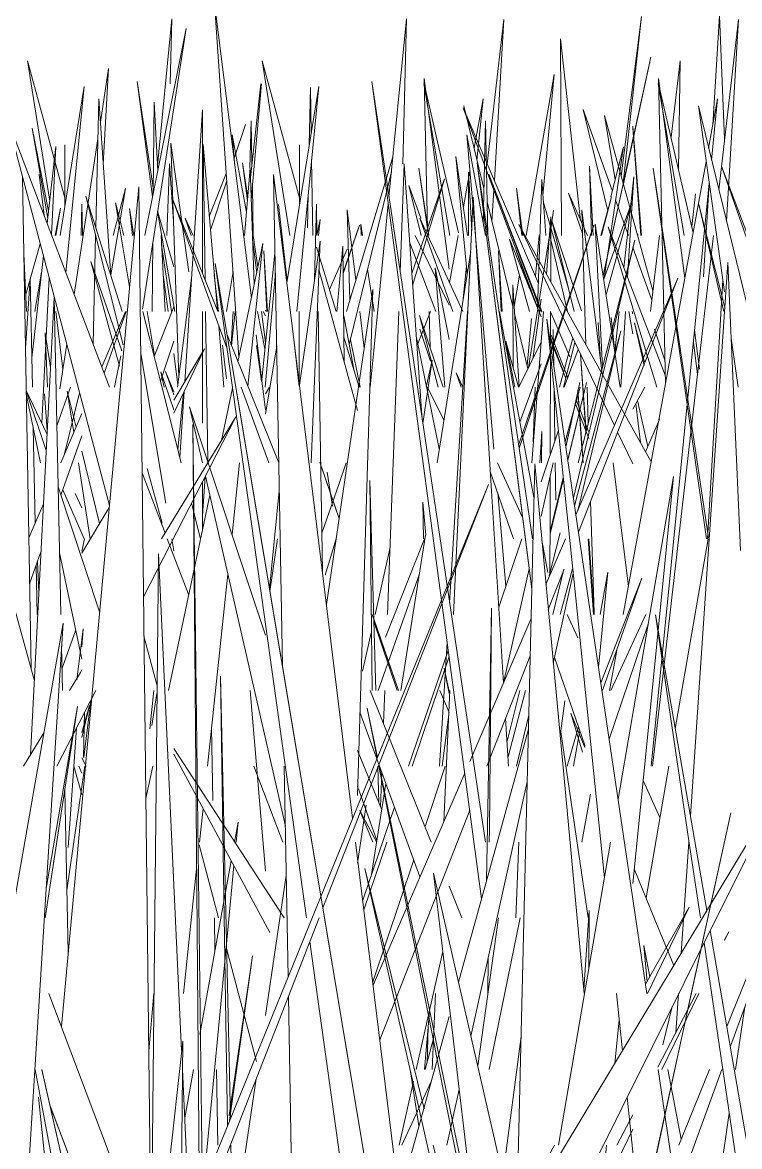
# Model space of a CAD drawing. Header units: millimetres. Extents: x -9575 to 27274, y -4387 to 11354.
# Drawn here: x -6436.15 to -6410.07, y 3074.78 to 3115.69 of the extents above; entities that cross this region are included whole.
import ezdxf

# ---------------------------------------------------------------- set-up
doc = ezdxf.new("R2010")
doc.units = ezdxf.units.MM
doc.layers.add('G-IMPT', color=8, linetype='Continuous', lineweight=9)

# ---------------------------------------------------------------- blocks, each defined once
blk = doc.blocks.new('Grass Array - 25_dwg-V14-North')
at = {"layer": 'G-IMPT'}
for p, q in [((-6415.032, 3106.473), (-6413.294, 3114.423)), ((-6415.03, 3106.46), (-6413.294, 3114.423)), ((-6433.023, 3114.01), (-6433.318, 3112.061)), ((-6433.213, 3110.525), (-6433.023, 3114.01)), ((-6412.234, 3114.294), (-6412.564, 3111.506)), ((-6412.564, 3111.506), (-6412.234, 3114.294)), ((-6412.234, 3114.294), (-6412.291, 3110.327)), ((-6427.862, 3110.041), (-6427.477, 3113.449)), ((-6427.832, 3109.23), (-6427.461, 3113.449)), ((-6425.721, 3111.225), (-6425.677, 3113.324)), ((-6425.65, 3111.659), (-6425.677, 3113.324)), ((-6431.359, 3112.781), (-6431.392, 3109.476)), ((-6431.359, 3112.781), (-6431.23, 3110.286)), ((-6417.385, 3106.192), (-6420.123, 3112.581)), ((-6417.414, 3105.29), (-6420.123, 3112.581)), ((-6414.699, 3109.569), (-6415.759, 3112.52)), ((-6414.876, 3108.876), (-6415.759, 3112.52)), ((-6435.202, 3108.818), (-6435.797, 3111.84)), ((-6435.233, 3108.548), (-6435.797, 3111.84)), ((-6435.254, 3108.367), (-6434.933, 3111.176)), ((-6435.099, 3107.959), (-6434.933, 3111.176)), ((-6433.409, 3111.457), (-6434.269, 3105.78)), ((-6414.997, 3106.38), (-6414.295, 3111.155)), ((-6414.757, 3109.342), (-6414.295, 3111.155)), ((-6424.365, 3105.172), (-6422.68, 3110.795)), ((-6420.391, 3110.812), (-6419.978, 3106.536)), ((-6420.391, 3110.812), (-6419.96, 3107.931)), ((-6425.592, 3107.931), (-6425.635, 3110.698)), ((-6415.533, 3110.455), (-6415.459, 3107.931)), ((-6415.533, 3110.455), (-6415.39, 3107.931)), ((-6424.268, 3103.965), (-6422.733, 3110.254)), ((-6419.812, 3108.111), (-6419.928, 3110.234)), ((-6419.928, 3107.931), (-6419.928, 3110.234)), ((-6417.293, 3105.138), (-6419.192, 3110.168)), ((-6417.258, 3105.172), (-6419.192, 3110.168)), ((-6417.415, 3105.274), (-6417.262, 3109.972)), ((-6417.123, 3107.931), (-6417.262, 3109.972)), ((-6414.277, 3106.751), (-6413.919, 3110.066)), ((-6414.146, 3106.413), (-6413.919, 3110.066)), ((-6432.938, 3106.506), (-6432.402, 3109.644)), ((-6432.855, 3107.931), (-6432.402, 3109.644)), ((-6421.656, 3107.931), (-6422.096, 3109.756)), ((-6421.66, 3108.563), (-6422.096, 3109.756)), ((-6425.784, 3108.216), (-6425.758, 3109.441)), ((-6416.298, 3106.009), (-6417.205, 3109.131)), ((-6415.787, 3108.003), (-6416.297, 3109.475)), ((-6415.607, 3107.931), (-6416.297, 3109.475)), ((-6415.119, 3107.931), (-6414.733, 3109.342)), ((-6415.087, 3107.931), (-6414.733, 3109.342)), ((-6415.012, 3106.341), (-6413.986, 3109.15)), ((-6414.927, 3105.786), (-6413.986, 3109.15)), ((-6414.11, 3107.931), (-6414.578, 3109.232)), ((-6434.964, 3107.931), (-6434.773, 3108.923)), ((-6434.94, 3107.931), (-6434.773, 3108.923)), ((-6432.264, 3108.916), (-6432.144, 3107.931)), ((-6432.264, 3108.916), (-6432.095, 3107.931)), ((-6432.095, 3107.931), (-6432.264, 3108.916)), ((-6425.327, 3108.514), (-6425.441, 3107.931)), ((-6425.327, 3108.514), (-6425.381, 3107.931)), ((-6416.092, 3105.172), (-6416.9, 3108.462)), ((-6415.815, 3105.192), (-6416.9, 3108.462)), ((-6431.108, 3107.931), (-6430.966, 3105.172)), ((-6420.634, 3105.395), (-6421.865, 3107.931)), ((-6416.335, 3105.172), (-6416.968, 3107.931)), ((-6412.987, 3107.931), (-6413.313, 3105.172)), ((-6413.313, 3105.172), (-6412.987, 3107.931)), ((-6436.031, 3105.78), (-6435.503, 3107.624)), ((-6431.409, 3107.691), (-6431.434, 3105.172)), ((-6425.456, 3107.513), (-6424.743, 3105.172)), ((-6424.743, 3105.172), (-6425.456, 3107.513)), ((-6424.986, 3105.97), (-6424.346, 3107.436)), ((-6424.719, 3105.172), (-6424.499, 3107.545)), ((-6424.447, 3103.307), (-6424.499, 3107.545)), ((-6421.114, 3105.172), (-6422.067, 3107.672)), ((-6417.712, 3105.172), (-6418.44, 3107.802)), ((-6417.293, 3104.974), (-6418.44, 3107.802)), ((-6413.265, 3105.578), (-6413.955, 3107.5)), ((-6435.812, 3103.483), (-6435.388, 3107.19)), ((-6427.449, 3102.687), (-6426.967, 3107.296)), ((-6435.699, 3105.172), (-6435.456, 3106.598)), ((-6435.451, 3101.113), (-6435.179, 3106.397)), ((-6429.019, 3105.172), (-6429.173, 3106.499)), ((-6427.319, 3102.413), (-6426.954, 3106.569)), ((-6418.092, 3102.419), (-6418.323, 3106.132)), ((-6418.311, 3103.144), (-6418.323, 3106.132)), ((-6431.62, 3105.172), (-6431.344, 3103.564)), ((-6431.344, 3103.564), (-6431.62, 3105.172)), ((-6428.551, 3103.934), (-6428.411, 3105.172)), ((-6427.332, 3103.804), (-6427.605, 3105.172)), ((-6427.31, 3105.004), (-6427.395, 3105.172)), ((-6427.285, 3105.172), (-6427.31, 3105.215)), ((-6424.468, 3105.014), (-6424.085, 3103.012)), ((-6416.241, 3103.521), (-6416.932, 3105.134)), ((-6414.606, 3103.694), (-6414.447, 3105.172)), ((-6414.395, 3102.413), (-6414.223, 3105.172)), ((-6413.955, 3105.081), (-6413.977, 3105.172)), ((-6415.212, 3104.765), (-6415.135, 3103.401)), ((-6413.547, 3103.197), (-6413.897, 3104.757)), ((-6413.53, 3103.335), (-6413.897, 3104.757)), ((-6435.236, 3102.413), (-6435.331, 3104.387)), ((-6435.134, 3103.135), (-6435.331, 3104.387)), ((-6424.459, 3104.237), (-6423.903, 3102.413)), ((-6423.903, 3102.413), (-6424.459, 3104.237)), ((-6416.474, 3102.968), (-6416.946, 3104.218)), ((-6416.321, 3102.751), (-6416.921, 3104.301)), ((-6416.626, 3102.413), (-6416.138, 3104.2)), ((-6434.541, 3103.982), (-6434.787, 3102.357)), ((-6428.734, 3102.712), (-6428.876, 3103.94)), ((-6427.454, 3102.635), (-6427.64, 3103.925)), ((-6423.868, 3102.413), (-6424.226, 3104.135)), ((-6418.113, 3102.413), (-6418.568, 3104.093)), ((-6418.24, 3102.413), (-6418.568, 3104.093)), ((-6416.4, 3102.77), (-6416.946, 3104.118)), ((-6416.472, 3102.413), (-6416.063, 3104.043)), ((-6416.445, 3102.413), (-6415.942, 3103.79)), ((-6415.875, 3102.583), (-6416.388, 3100.228)), ((-6435.253, 3100.839), (-6435.351, 3102.168)), ((-6427.31, 3102.175), (-6427.169, 3102.413)), ((-6417.573, 3100.42), (-6417.508, 3102.413)), ((-6416.42, 3100.44), (-6415.869, 3102.413)), ((-6416.392, 3100.251), (-6415.919, 3102.413)), ((-6415.558, 3100.54), (-6416.037, 3101.81)), ((-6415.566, 3100.797), (-6416.004, 3101.93))]:
    blk.add_line(p, q, dxfattribs=at)
blk = doc.blocks.new('Grass Array - 25_dwg-V18-North')
at = {"layer": 'G-IMPT'}
for p in [(-6414.299, 3109.825), (-6414.298, 3109.819)]:
    blk.add_line(p, (-6413.294, 3114.423), dxfattribs=at)
blk = doc.blocks.new('Grass Array - Grass Array-440235-North')
for name in ['Grass Array - 25_dwg-V14-North', 'Grass Array - 25_dwg-V18-North']:
    blk.add_blockref(name, (0, 0))
blk = doc.blocks.new('Grass Array - 25_dwg-V28-North')
at = {"layer": 'G-IMPT'}
for p in [(-6412.929, 3108.424), (-6412.924, 3108.466)]:
    blk.add_line(p, (-6413.208, 3110.378), dxfattribs=at)
blk = doc.blocks.new('Grass Array - 25_dwg-V32-North')
at = {"layer": 'G-IMPT'}
for p, q in [((-6412.893, 3108.175), (-6413.208, 3110.378)), ((-6412.895, 3108.275), (-6413.208, 3110.378)), ((-6415.498, 3107.931), (-6415.366, 3108.314)), ((-6415.495, 3107.931), (-6415.366, 3108.314)), ((-6416.404, 3105.284), (-6415.761, 3107.162)), ((-6416.391, 3105.261), (-6415.76, 3107.141)), ((-6416.323, 3099.784), (-6415.638, 3102.586)), ((-6416.318, 3099.756), (-6415.638, 3102.586)), ((-6417.976, 3100.692), (-6417.427, 3102.295)), ((-6417.958, 3100.594), (-6417.439, 3102.139))]:
    blk.add_line(p, q, dxfattribs=at)
blk = doc.blocks.new('Grass Array - 25_dwg-V36-North')
at = {"layer": 'G-IMPT'}
for p, q in [((-6412.893, 3108.175), (-6413.208, 3110.378)), ((-6412.895, 3108.275), (-6413.208, 3110.378)), ((-6415.498, 3107.931), (-6415.366, 3108.314)), ((-6415.495, 3107.931), (-6415.366, 3108.314)), ((-6416.404, 3105.284), (-6415.761, 3107.162)), ((-6416.391, 3105.261), (-6415.76, 3107.141)), ((-6415.657, 3100.789), (-6415.858, 3103.613)), ((-6415.656, 3100.793), (-6415.858, 3103.612)), ((-6416.323, 3099.784), (-6415.638, 3102.586)), ((-6416.318, 3099.756), (-6415.638, 3102.586)), ((-6417.976, 3100.692), (-6417.427, 3102.295)), ((-6417.958, 3100.594), (-6417.439, 3102.139))]:
    blk.add_line(p, q, dxfattribs=at)
blk = doc.blocks.new('Grass Array - Grass Array-440908-North')
for name in ['Grass Array - 25_dwg-V32-North', 'Grass Array - 25_dwg-V36-North', 'Grass Array - 25_dwg-V36-North', 'Grass Array - 25_dwg-V28-North']:
    blk.add_blockref(name, (0, 0))
blk = doc.blocks.new('Grass Array - 25_dwg-V38-North')
at = {"layer": 'G-IMPT'}
for p, q in [((-6413.641, 3107.931), (-6413.955, 3111.909)), ((-6413.657, 3107.931), (-6413.955, 3111.854)), ((-6421.423, 3108.175), (-6421.738, 3110.378)), ((-6421.425, 3108.275), (-6421.738, 3110.378)), ((-6424.028, 3107.931), (-6423.896, 3108.314)), ((-6424.025, 3107.931), (-6423.896, 3108.314))]:
    blk.add_line(p, q, dxfattribs=at)
blk = doc.blocks.new('Grass Array - 25_dwg-V42-North')
at = {"layer": 'G-IMPT'}
for p, q in [((-6431.241, 3110.485), (-6430.714, 3115.818)), ((-6430.775, 3113.449), (-6430.714, 3115.818)), ((-6419.247, 3110.536), (-6418.64, 3115.8)), ((-6418.99, 3109.937), (-6418.64, 3115.8)), ((-6414.374, 3110.098), (-6413.633, 3115.907)), ((-6414.301, 3109.832), (-6413.633, 3115.907)), ((-6411.043, 3111.956), (-6410.796, 3115.928)), ((-6410.617, 3111.45), (-6410.796, 3115.928)), ((-6416.552, 3107.931), (-6416.58, 3115.093)), ((-6415.854, 3108.484), (-6416.58, 3115.093)), ((-6435.161, 3109.18), (-6435.969, 3114.291)), ((-6434.609, 3109.299), (-6435.969, 3114.291)), ((-6421.423, 3108.188), (-6421.547, 3113.642)), ((-6420.634, 3106.711), (-6421.547, 3113.642)), ((-6417.828, 3107.931), (-6416.812, 3113.798)), ((-6417.222, 3109.387), (-6416.812, 3113.798)), ((-6434.785, 3107.931), (-6433.905, 3113.359)), ((-6434.57, 3106.571), (-6433.905, 3113.359)), ((-6431.391, 3109.595), (-6431.98, 3113.544)), ((-6431.417, 3109.35), (-6431.98, 3113.544)), ((-6420.612, 3107.931), (-6421.56, 3113.449)), ((-6420.289, 3108.035), (-6421.545, 3113.449)), ((-6419.727, 3111.113), (-6419.399, 3112.908)), ((-6419.621, 3110.677), (-6419.399, 3112.908)), ((-6419.367, 3109.638), (-6420.101, 3112.648)), ((-6427.879, 3110.378), (-6427.837, 3112.109)), ((-6427.806, 3110.535), (-6427.837, 3112.109)), ((-6413.225, 3105.92), (-6414.979, 3112.297)), ((-6414.6, 3109.958), (-6414.979, 3112.297)), ((-6428.425, 3110.452), (-6428.524, 3111.598)), ((-6428.004, 3108.785), (-6428.524, 3111.598)), ((-6413.641, 3107.931), (-6413.955, 3111.909)), ((-6413.657, 3107.931), (-6413.955, 3111.854)), ((-6434.606, 3111.234), (-6434.61, 3109.013)), ((-6430.896, 3107.931), (-6430.8, 3110.54)), ((-6430.653, 3108.46), (-6430.8, 3110.54)), ((-6427.959, 3109.313), (-6428.145, 3110.579)), ((-6428.145, 3110.579), (-6427.969, 3109.199)), ((-6427.969, 3109.198), (-6428.145, 3110.579)), ((-6421.388, 3107.931), (-6421.738, 3110.378)), ((-6421.374, 3107.931), (-6421.738, 3110.378)), ((-6435.365, 3108.659), (-6435.549, 3110.155)), ((-6420.117, 3108.979), (-6419.88, 3110.276)), ((-6427.755, 3107.931), (-6427.79, 3109.714)), ((-6419.079, 3108.455), (-6419.011, 3109.588)), ((-6417.989, 3107.931), (-6418.184, 3109.653)), ((-6417.958, 3107.931), (-6418.184, 3109.653)), ((-6411.386, 3106.427), (-6411.175, 3109.83)), ((-6434.017, 3107.931), (-6433.99, 3109.073)), ((-6433.971, 3107.931), (-6433.99, 3109.073)), ((-6418.32, 3105.345), (-6419.249, 3109.153)), ((-6411.811, 3108.257), (-6411.679, 3109.45)), ((-6424.025, 3106.306), (-6424.343, 3108.872)), ((-6424.242, 3105.581), (-6424.343, 3108.872)), ((-6430.011, 3107.931), (-6430.235, 3108.563)), ((-6429.942, 3107.931), (-6430.235, 3108.563)), ((-6424.487, 3106.588), (-6423.896, 3108.314)), ((-6424.487, 3106.555), (-6423.896, 3108.314)), ((-6423.849, 3108.35), (-6423.828, 3107.931)), ((-6423.849, 3108.35), (-6423.785, 3107.931)), ((-6427.588, 3106.782), (-6427.757, 3107.931)), ((-6420.62, 3106.224), (-6420.308, 3107.931)), ((-6417.496, 3106.45), (-6417.358, 3107.931)), ((-6413.772, 3107.931), (-6413.776, 3107.999)), ((-6413.776, 3107.931), (-6413.776, 3107.999)), ((-6430.73, 3105.172), (-6431.091, 3107.587)), ((-6427.777, 3107.705), (-6427.632, 3106.572)), ((-6427.633, 3106.57), (-6427.777, 3107.7)), ((-6427.269, 3105.172), (-6427.373, 3107.377)), ((-6427.238, 3105.172), (-6427.373, 3107.377)), ((-6417.722, 3106.03), (-6418.192, 3107.383)), ((-6428.726, 3105.172), (-6428.494, 3106.626)), ((-6423.598, 3106.71), (-6423.363, 3105.172)), ((-6420.122, 3105.633), (-6420.005, 3106.812)), ((-6430.856, 3105.172), (-6431.035, 3106.506)), ((-6418.274, 3105.355), (-6418.077, 3106.491)), ((-6434.678, 3103.064), (-6434.937, 3105.172)), ((-6428.565, 3103.968), (-6428.491, 3105.17)), ((-6427.31, 3104.045), (-6427.454, 3105.172)), ((-6427.453, 3105.172), (-6427.31, 3104.054)), ((-6423.718, 3103.831), (-6423.884, 3105.172)), ((-6421.776, 3103.995), (-6421.315, 3105.172)), ((-6421.325, 3103.851), (-6421.355, 3105.172)), ((-6417.768, 3103.085), (-6418.258, 3105.092)), ((-6414.102, 3105.172), (-6413.955, 3104.351)), ((-6413.955, 3104.351), (-6414.102, 3105.172)), ((-6417.798, 3103.205), (-6417.639, 3104.908)), ((-6414.745, 3104.944), (-6414.623, 3103.804)), ((-6421.7, 3104.524), (-6421.314, 3103.357)), ((-6430.497, 3102.504), (-6430.65, 3103.641))]:
    blk.add_line(p, q, dxfattribs=at)
blk = doc.blocks.new('Grass Array - Grass Array-V47-North')
for name in ['Grass Array - 25_dwg-V42-North', 'Grass Array - 25_dwg-V38-North', 'Grass Array - 25_dwg-V38-North', 'Grass Array - 25_dwg-V38-North']:
    blk.add_blockref(name, (0, 0))
blk = doc.blocks.new('Grass Array - 25_dwg-V49-North')
at = {"layer": 'G-IMPT'}
for p, q in [((-6428.278, 3103.508), (-6429.172, 3116.393)), ((-6427.823, 3105.665), (-6429.172, 3116.393)), ((-6422.823, 3109.345), (-6422.184, 3115.818)), ((-6422.32, 3110.54), (-6422.184, 3115.818)), ((-6410.825, 3109.591), (-6410.11, 3115.8)), ((-6410.548, 3108.455), (-6410.11, 3115.8)), ((-6431.789, 3105.249), (-6430.199, 3115.463)), ((-6431.7, 3107.931), (-6430.199, 3115.463)), ((-6426.433, 3107.931), (-6427.439, 3114.291)), ((-6426.079, 3109.299), (-6427.439, 3114.291)), ((-6412.765, 3102.532), (-6413.017, 3113.642)), ((-6412.061, 3106.385), (-6413.017, 3113.642)), ((-6426.534, 3106.21), (-6425.375, 3113.359)), ((-6426.177, 3105.172), (-6425.375, 3113.359)), ((-6419.316, 3085.859), (-6423.45, 3113.544)), ((-6421.898, 3101.988), (-6423.45, 3113.544)), ((-6412.082, 3107.931), (-6413.03, 3113.449)), ((-6411.759, 3108.035), (-6413.015, 3113.449)), ((-6433.376, 3112.905), (-6433.484, 3108.226)), ((-6433.376, 3112.905), (-6432.936, 3106.472)), ((-6432.936, 3106.472), (-6433.376, 3112.905)), ((-6411.197, 3111.113), (-6410.869, 3112.908)), ((-6411.091, 3110.677), (-6410.869, 3112.908)), ((-6430.249, 3102.611), (-6429.603, 3112.505)), ((-6429.605, 3106.554), (-6429.603, 3112.505)), ((-6410.617, 3105.883), (-6411.571, 3112.648)), ((-6408.784, 3101.223), (-6411.571, 3112.648)), ((-6433.651, 3100.615), (-6436.709, 3112.187)), ((-6432.986, 3102.413), (-6436.709, 3112.187)), ((-6428.458, 3110.717), (-6428.043, 3111.974)), ((-6419.398, 3108.376), (-6419.307, 3112.109)), ((-6419.225, 3107.931), (-6419.307, 3112.109)), ((-6419.004, 3100.158), (-6419.994, 3111.598)), ((-6419.316, 3107.931), (-6419.994, 3111.598)), ((-6430.749, 3111.29), (-6430.462, 3102.783)), ((-6430.749, 3111.29), (-6430.096, 3106.612)), ((-6430.096, 3106.612), (-6430.749, 3111.29)), ((-6429.58, 3111.246), (-6429.508, 3106.314)), ((-6429.58, 3111.246), (-6429.061, 3105.203)), ((-6426.076, 3111.234), (-6426.08, 3109.013)), ((-6428.07, 3107.931), (-6427.874, 3110.378)), ((-6427.721, 3106.15), (-6427.874, 3110.378)), ((-6422.415, 3106.61), (-6422.27, 3110.54)), ((-6421.611, 3101.229), (-6422.27, 3110.54)), ((-6417.607, 3096.895), (-6419.615, 3110.579)), ((-6419.615, 3110.579), (-6418.165, 3099.253)), ((-6417.631, 3095.064), (-6419.615, 3110.579)), ((-6411.277, 3096.895), (-6413.208, 3110.378)), ((-6411.581, 3099.455), (-6413.208, 3110.378)), ((-6412.968, 3101.419), (-6411.286, 3110.624)), ((-6408.301, 3104.039), (-6410.728, 3110.453)), ((-6407.989, 3102.567), (-6410.728, 3110.453)), ((-6435.838, 3092.185), (-6436.144, 3110.048)), ((-6429.356, 3108.63), (-6428.742, 3110.194)), ((-6429.313, 3108.132), (-6428.723, 3109.918)), ((-6426.695, 3092.255), (-6427.018, 3110.155)), ((-6425.663, 3099.11), (-6427.018, 3110.155)), ((-6421.988, 3106.555), (-6420.799, 3109.991)), ((-6421.959, 3106.144), (-6420.799, 3109.991)), ((-6431.922, 3109.702), (-6432.927, 3098.771)), ((-6431.922, 3109.702), (-6431.466, 3070.469)), ((-6413.284, 3088.618), (-6411.174, 3109.834)), ((-6432.529, 3105.172), (-6433.842, 3109.368)), ((-6433.842, 3109.368), (-6432.492, 3103.951)), ((-6432.257, 3106.059), (-6432.77, 3109.125)), ((-6432.468, 3107.931), (-6432.77, 3109.125)), ((-6429.049, 3105.172), (-6430.698, 3109.273)), ((-6428.72, 3103.85), (-6430.698, 3109.273)), ((-6425.526, 3106.346), (-6425.459, 3109.073)), ((-6425.441, 3107.931), (-6425.459, 3109.073)), ((-6423.376, 3103.742), (-6422.85, 3109.075)), ((-6420.473, 3094.136), (-6419.755, 3109.323)), ((-6419.08, 3098.437), (-6419.755, 3109.323)), ((-6430.607, 3105.172), (-6431.241, 3108.824)), ((-6430.65, 3106.796), (-6431.241, 3108.824)), ((-6426.522, 3106.284), (-6426.841, 3109.058)), ((-6416.971, 3107.931), (-6416.844, 3108.846)), ((-6415.073, 3102.902), (-6415.813, 3108.872)), ((-6415.662, 3103.957), (-6415.813, 3108.872)), ((-6410.617, 3105.363), (-6411.553, 3109.063)), ((-6410.638, 3105.172), (-6411.553, 3109.063)), ((-6420.504, 3105.172), (-6421.705, 3108.563)), ((-6420.132, 3105.172), (-6421.705, 3108.563)), ((-6418.108, 3100.307), (-6415.366, 3108.314)), ((-6413.283, 3099.697), (-6418.105, 3108.328)), ((-6414.622, 3101.018), (-6418.105, 3108.328)), ((-6418.091, 3100.196), (-6415.366, 3108.314)), ((-6416.935, 3108.618), (-6417.098, 3106.526)), ((-6416.935, 3108.618), (-6416.941, 3106.245)), ((-6415.319, 3108.35), (-6415.055, 3103.149)), ((-6415.319, 3108.35), (-6414.41, 3102.413)), ((-6433.491, 3107.931), (-6433.583, 3103.98)), ((-6417.748, 3103.127), (-6416.989, 3107.928)), ((-6414.853, 3108.243), (-6413.083, 3102.413)), ((-6414.853, 3108.243), (-6412.772, 3102.853)), ((-6412.772, 3102.853), (-6414.853, 3108.243)), ((-6411.489, 3103.836), (-6411.017, 3107.931)), ((-6428.313, 3103.341), (-6427.407, 3107.642)), ((-6427.956, 3102.454), (-6427.407, 3107.642)), ((-6426.077, 3102.484), (-6425.328, 3107.73)), ((-6425.654, 3099.654), (-6425.328, 3107.73)), ((-6416.115, 3098.383), (-6413.877, 3107.769)), ((-6415.947, 3099.654), (-6413.877, 3107.769)), ((-6436.096, 3107.262), (-6436.005, 3105.172)), ((-6421.074, 3099.654), (-6419.848, 3107.354)), ((-6418.739, 3105.172), (-6418.843, 3107.377)), ((-6418.708, 3105.172), (-6418.843, 3107.377)), ((-6432.535, 3103.738), (-6433.662, 3106.982)), ((-6432.624, 3103.172), (-6433.662, 3106.982)), ((-6429.147, 3106.913), (-6425.823, 3083.1)), ((-6429.147, 3106.913), (-6427.371, 3096.298)), ((-6422.183, 3065.282), (-6429.147, 3106.913)), ((-6423.972, 3101.562), (-6425.37, 3106.694)), ((-6420.796, 3102.413), (-6421.144, 3106.751)), ((-6420.634, 3104.153), (-6421.144, 3106.751)), ((-6411.858, 3086.806), (-6410.5, 3106.95)), ((-6410.038, 3096.465), (-6410.5, 3106.95)), ((-6436.037, 3103.827), (-6435.873, 3106.372)), ((-6435.79, 3102.413), (-6435.873, 3106.372)), ((-6430.509, 3102.413), (-6430.003, 3106.382)), ((-6416.023, 3097.764), (-6412.313, 3106.38)), ((-6415.93, 3097.133), (-6412.313, 3106.38)), ((-6411.239, 3096.895), (-6410.677, 3106.306)), ((-6425.098, 3094.505), (-6423.403, 3105.962)), ((-6423.725, 3095.545), (-6423.403, 3105.962)), ((-6435.862, 3089.034), (-6435.003, 3105.674)), ((-6434.779, 3095.356), (-6435.003, 3105.674)), ((-6417.595, 3103.441), (-6417.293, 3105.611)), ((-6433.268, 3103.152), (-6432.407, 3105.172)), ((-6433.18, 3102.923), (-6432.385, 3105.172)), ((-6430.374, 3099.654), (-6431.77, 3105.172)), ((-6431.356, 3103.534), (-6430.65, 3105.333)), ((-6429.606, 3101.107), (-6429.605, 3105.172)), ((-6429.492, 3105.172), (-6429.412, 3099.712)), ((-6426.086, 3105.172), (-6426.09, 3102.588)), ((-6425.238, 3095.695), (-6425.395, 3105.172)), ((-6422.874, 3094.136), (-6422.468, 3105.172)), ((-6420.852, 3102.413), (-6421.708, 3105.017)), ((-6421.029, 3102.413), (-6421.708, 3105.017)), ((-6420.616, 3094.566), (-6419.96, 3105.172)), ((-6417.552, 3098.401), (-6418.805, 3105.172)), ((-6417.203, 3105.172), (-6417.632, 3099.654)), ((-6416.944, 3105.172), (-6416.947, 3103.996)), ((-6429.015, 3104.659), (-6428.822, 3102.413)), ((-6416.032, 3094.729), (-6417.078, 3104.885)), ((-6413.442, 3080.341), (-6417.078, 3104.885)), ((-6426.83, 3099.654), (-6428.718, 3104.35)), ((-6427.654, 3104.323), (-6427.31, 3101.582)), ((-6421.823, 3104.227), (-6420.993, 3100.166)), ((-6420.993, 3100.166), (-6421.823, 3104.227)), ((-6416.827, 3103.19), (-6416.846, 3104.509)), ((-6416.073, 3098.1), (-6414.39, 3104.46)), ((-6415.957, 3097.917), (-6414.39, 3104.46)), ((-6413.17, 3104.524), (-6412.783, 3103.357)), ((-6411.706, 3104.493), (-6411.526, 3103.07)), ((-6410.128, 3102.413), (-6410.379, 3104.193)), ((-6431.129, 3102.637), (-6430.65, 3104.085)), ((-6430.65, 3101.466), (-6429.535, 3103.803)), ((-6430.65, 3101.942), (-6429.535, 3103.803)), ((-6427.31, 3101.429), (-6426.906, 3103.919)), ((-6426.082, 3102.449), (-6426.277, 3104.147)), ((-6418.095, 3102.413), (-6417.293, 3104.062)), ((-6411.489, 3103.836), (-6413.243, 3088.618)), ((-6411.599, 3102.881), (-6411.751, 3104.036)), ((-6432.799, 3102.413), (-6432.572, 3103.55)), ((-6430.94, 3098.19), (-6431.851, 3103.636)), ((-6423.376, 3103.742), (-6423.507, 3102.413)), ((-6421.592, 3101.097), (-6421.25, 3103.395)), ((-6421.47, 3102.413), (-6421.25, 3103.395)), ((-6416.948, 3103.616), (-6416.957, 3099.973)), ((-6415.657, 3100.789), (-6415.858, 3103.613)), ((-6415.656, 3100.793), (-6415.858, 3103.612)), ((-6430.994, 3102.413), (-6431.122, 3102.977)), ((-6430.65, 3101.586), (-6431.122, 3102.977)), ((-6430.65, 3102.242), (-6430.945, 3102.978)), ((-6430.65, 3102.131), (-6430.945, 3102.978)), ((-6420.195, 3102.413), (-6420.376, 3102.937)), ((-6420.136, 3102.413), (-6420.376, 3102.937)), ((-6418.059, 3101.14), (-6417.293, 3103.267)), ((-6416.323, 3099.784), (-6415.638, 3102.586)), ((-6416.318, 3099.756), (-6415.638, 3102.586)), ((-6435.26, 3100.709), (-6436.011, 3102.295)), ((-6435.291, 3100.108), (-6436.011, 3102.281)), ((-6434.902, 3101.01), (-6434.398, 3102.413)), ((-6434.616, 3099.987), (-6434.071, 3102.206)), ((-6434.287, 3100.758), (-6434.524, 3102.273)), ((-6434.202, 3100.957), (-6434.524, 3102.273)), ((-6430.5, 3100.152), (-6430.294, 3102.211)), ((-6430.429, 3099.869), (-6430.273, 3102.256)), ((-6428.917, 3100.472), (-6428.515, 3102.383)), ((-6427.189, 3099.654), (-6428.195, 3102.413)), ((-6420.826, 3101.214), (-6421.419, 3102.413)), ((-6416.788, 3100.475), (-6416.815, 3102.328)), ((-6415.952, 3102.307), (-6415.807, 3100.201)), ((-6415.952, 3102.307), (-6415.801, 3100.225)), ((-6415.759, 3099.654), (-6415.952, 3102.307)), ((-6415.575, 3101.11), (-6415.615, 3102.413)), ((-6413.955, 3101.609), (-6413.52, 3102.413)), ((-6435.49, 3099.654), (-6436.008, 3102.115)), ((-6421.898, 3101.988), (-6419.453, 3083.79)), ((-6413.676, 3100.402), (-6413.846, 3101.811)), ((-6413.408, 3100.25), (-6413.785, 3101.923)), ((-6434.758, 3099.654), (-6433.988, 3101.461)), ((-6431.748, 3094.777), (-6428.392, 3101.338)), ((-6431.089, 3096.895), (-6428.392, 3101.338)), ((-6429.605, 3099.654), (-6430.071, 3101.695)), ((-6427.31, 3093.385), (-6430.071, 3101.695)), ((-6412.968, 3101.419), (-6414.299, 3094.136)), ((-6435.686, 3097.475), (-6435.758, 3100.93)), ((-6429.512, 3065.281), (-6429.949, 3101.056)), ((-6429.87, 3091.468), (-6429.949, 3101.056)), ((-6413.488, 3100.065), (-6412.984, 3101.231)), ((-6434.751, 3098.48), (-6433.988, 3100.639)), ((-6433.651, 3100.615), (-6432.988, 3098.106)), ((-6417.341, 3099.654), (-6417.265, 3100.804)), ((-6416.662, 3100.848), (-6417.293, 3098.972)), ((-6417.269, 3099.654), (-6417.265, 3100.804)), ((-6413.955, 3099.619), (-6414.506, 3100.774)), ((-6433.344, 3097.446), (-6433.988, 3100.08)), ((-6424.634, 3097.639), (-6425.337, 3099.679)), ((-6433.683, 3096.895), (-6434.114, 3099.654)), ((-6430.963, 3097.102), (-6431.801, 3099.301)), ((-6431.069, 3097.464), (-6431.61, 3099.452)), ((-6428.528, 3097.052), (-6428.253, 3099.654)), ((-6425.302, 3099.579), (-6424.634, 3097.639)), ((-6425.302, 3099.577), (-6424.637, 3097.616)), ((-6425.072, 3099.325), (-6424.876, 3098.081)), ((-6424.633, 3098.911), (-6424.376, 3099.654)), ((-6418.29, 3096.895), (-6419.136, 3099.348)), ((-6417.964, 3097.671), (-6418.872, 3099.654)), ((-6418.168, 3072.396), (-6417.523, 3099.618)), ((-6416.661, 3090.409), (-6417.523, 3099.618)), ((-6416.856, 3099.654), (-6417.293, 3097.713)), ((-6416.757, 3098.295), (-6416.776, 3099.654)), ((-6414.452, 3097.891), (-6414.67, 3099.654)), ((-6411.581, 3099.455), (-6411.204, 3096.925)), ((-6429.607, 3097.731), (-6429.504, 3099.164)), ((-6429.607, 3098.963), (-6429.607, 3097.198)), ((-6429.569, 3073.389), (-6419.205, 3098.866)), ((-6426.59, 3086.438), (-6429.497, 3099.178)), ((-6425.663, 3099.11), (-6424.143, 3086.727)), ((-6424.633, 3098.911), (-6425.261, 3097.097)), ((-6423.433, 3091.377), (-6423.519, 3099.013)), ((-6423.302, 3091.377), (-6423.519, 3099.013)), ((-6422.751, 3089.788), (-6419.205, 3098.866)), ((-6417.631, 3095.079), (-6418.165, 3099.253)), ((-6416.964, 3097.159), (-6416.484, 3099.122)), ((-6416.964, 3097.07), (-6416.48, 3099.082)), ((-6416.959, 3099.2), (-6416.962, 3097.791)), ((-6414.491, 3087.424), (-6412.477, 3099.166)), ((-6413.389, 3090.023), (-6412.477, 3099.166)), ((-6433.344, 3094.234), (-6434.853, 3098.788)), ((-6434.733, 3079.14), (-6432.927, 3098.771)), ((-6433.901, 3096.895), (-6434.681, 3098.678)), ((-6434.235, 3098.546), (-6433.988, 3098.024)), ((-6430.834, 3091.377), (-6429.337, 3098.479)), ((-6426.817, 3098.635), (-6427.166, 3095.07)), ((-6419.08, 3098.437), (-6418.659, 3091.645)), ((-6418.866, 3098.565), (-6418.572, 3095.168)), ((-6435.919, 3096.927), (-6435.391, 3098.168)), ((-6433.988, 3096.371), (-6432.995, 3098.028)), ((-6429.676, 3096.895), (-6430.003, 3098.188)), ((-6421.591, 3098.226), (-6421.564, 3096.895)), ((-6421.591, 3098.226), (-6421.479, 3097.022)), ((-6421.479, 3097.022), (-6421.591, 3098.226)), ((-6415.364, 3094.213), (-6415.488, 3098.263)), ((-6416.968, 3095.572), (-6416.962, 3097.791)), ((-6414.452, 3097.891), (-6414.113, 3095.157)), ((-6435.722, 3091.763), (-6437.141, 3096.895)), ((-6433.988, 3096.448), (-6433.899, 3096.895)), ((-6430.103, 3094.844), (-6430.884, 3096.895)), ((-6430.723, 3096.895), (-6430.65, 3096.456)), ((-6427.149, 3094.971), (-6426.875, 3096.895)), ((-6425.147, 3095.573), (-6424.748, 3096.895)), ((-6422.945, 3093.309), (-6421.524, 3096.895)), ((-6421.493, 3097.022), (-6422.392, 3091.377)), ((-6417.992, 3096.895), (-6418.83, 3094.402)), ((-6417.046, 3095.664), (-6417.263, 3096.84)), ((-6417.113, 3095.234), (-6416.398, 3096.895)), ((-6416.595, 3097.113), (-6416.993, 3095.549)), ((-6415.578, 3096.895), (-6415.388, 3094.136)), ((-6415.559, 3096.895), (-6415.358, 3094.136)), ((-6415.358, 3094.136), (-6415.559, 3096.895)), ((-6411.21, 3096.895), (-6412.408, 3089.978)), ((-6435.891, 3095.258), (-6435.481, 3096.416)), ((-6423.322, 3094.136), (-6422.786, 3096.533)), ((-6435.606, 3096.062), (-6435.557, 3094.94)), ((-6433.988, 3092.515), (-6434.801, 3096.38)), ((-6431.294, 3087.841), (-6431.206, 3096.353)), ((-6430.362, 3078.266), (-6431.206, 3096.353)), ((-6422.183, 3065.282), (-6427.371, 3096.298)), ((-6435.653, 3095.929), (-6435.616, 3094.136)), ((-6428.681, 3095.604), (-6429.421, 3088.618)), ((-6423.216, 3091.377), (-6421.716, 3095.622)), ((-6417.725, 3095.797), (-6418.659, 3091.649)), ((-6416.456, 3095.789), (-6417.028, 3094.326)), ((-6416.863, 3094.136), (-6416.467, 3095.789)), ((-6416.845, 3092.372), (-6416.125, 3095.635)), ((-6416.602, 3094.136), (-6416.142, 3095.804)), ((-6415.202, 3092.222), (-6414.866, 3095.686)), ((-6415.138, 3094.136), (-6414.866, 3095.686)), ((-6434.779, 3095.356), (-6434.752, 3094.136)), ((-6423.725, 3095.545), (-6423.972, 3087.555)), ((-6415.118, 3091.652), (-6413.627, 3095.461)), ((-6415.06, 3091.377), (-6413.627, 3095.461)), ((-6419.271, 3084.45), (-6419.092, 3094.374)), ((-6419.171, 3086.323), (-6419.092, 3094.374)), ((-6416.032, 3094.729), (-6414.983, 3084.557)), ((-6422.477, 3091.377), (-6423.427, 3094.136)), ((-6423.376, 3093.988), (-6422.477, 3091.377)), ((-6419.886, 3088.795), (-6417.657, 3093.971)), ((-6415.959, 3093.29), (-6416.346, 3094.136)), ((-6414.75, 3091.377), (-6413.482, 3094.136)), ((-6411.262, 3083.366), (-6413.127, 3094.13)), ((-6411.912, 3085.902), (-6413.127, 3094.13)), ((-6442.634, 3048.454), (-6434.675, 3093.821)), ((-6435.199, 3085.508), (-6434.675, 3093.821)), ((-6434.211, 3093.576), (-6434.71, 3092.181)), ((-6434.177, 3091.759), (-6433.944, 3093.612)), ((-6433.988, 3092.968), (-6433.944, 3093.612)), ((-6423.373, 3093.887), (-6422.522, 3091.377)), ((-6413.399, 3093.793), (-6414.815, 3089.606)), ((-6431.732, 3093.351), (-6431.256, 3091.549)), ((-6423.469, 3093.478), (-6423.783, 3092.077)), ((-6434.727, 3092.993), (-6434.692, 3091.377)), ((-6420.668, 3092.83), (-6422.109, 3088.618)), ((-6420.984, 3088.618), (-6420.706, 3093.116)), ((-6414.524, 3092.903), (-6414.803, 3091.377)), ((-6421.978, 3088.618), (-6420.638, 3092.61)), ((-6417.689, 3092.636), (-6419.26, 3088.618)), ((-6415.683, 3089.345), (-6416.799, 3092.578)), ((-6434.043, 3092.031), (-6434.44, 3091.377)), ((-6434.043, 3092.031), (-6433.988, 3092.121)), ((-6428.588, 3075.799), (-6428.947, 3091.898)), ((-6428.825, 3083.915), (-6428.947, 3091.898)), ((-6420.634, 3091.27), (-6420.814, 3092.172)), ((-6420.634, 3091.352), (-6420.814, 3092.172)), ((-6434.899, 3088.618), (-6433.487, 3091.377)), ((-6431.517, 3089.978), (-6431.377, 3091.377)), ((-6431.442, 3090.1), (-6431.259, 3091.267)), ((-6429.552, 3052.796), (-6429.87, 3091.468)), ((-6427.31, 3084.793), (-6427.875, 3091.377)), ((-6421.282, 3085.859), (-6423.501, 3091.377)), ((-6423.019, 3090.179), (-6422.975, 3091.377)), ((-6420.634, 3090.567), (-6420.975, 3091.377)), ((-6420.83, 3086.605), (-6420.604, 3091.377)), ((-6418.057, 3091.377), (-6418.528, 3089.531)), ((-6417.852, 3091.377), (-6418.492, 3088.957)), ((-6435.322, 3083.1), (-6434.15, 3090.791)), ((-6435.283, 3084.163), (-6434.15, 3090.791)), ((-6433.988, 3089.84), (-6433.709, 3090.829)), ((-6433.988, 3089.666), (-6433.709, 3090.829)), ((-6433.92, 3088.933), (-6433.67, 3091.005)), ((-6423.254, 3088.911), (-6423.618, 3090.734)), ((-6423.245, 3088.933), (-6423.618, 3090.734)), ((-6416.43, 3091.001), (-6416.597, 3089.718)), ((-6416.597, 3089.718), (-6416.43, 3091.001)), ((-6433.894, 3090.582), (-6433.933, 3088.933)), ((-6421.694, 3084.597), (-6423.878, 3090.581)), ((-6420.885, 3088.618), (-6420.645, 3090.506)), ((-6418.579, 3090.36), (-6418.471, 3088.618)), ((-6418.185, 3088.618), (-6417.74, 3090.475)), ((-6416.661, 3090.409), (-6415.719, 3080.341)), ((-6415.78, 3089.135), (-6416.211, 3090.543)), ((-6415.704, 3089.3), (-6416.211, 3090.543)), ((-6434.484, 3085.662), (-6434.189, 3090.006)), ((-6429.271, 3090.032), (-6429.233, 3087.376)), ((-6420.29, 3080.754), (-6417.752, 3089.964)), ((-6415.582, 3083.1), (-6416.576, 3089.874)), ((-6416.338, 3088.618), (-6415.927, 3090.051)), ((-6416.109, 3088.618), (-6415.881, 3089.916)), ((-6413.389, 3090.023), (-6413.955, 3084.351)), ((-6435.374, 3089.838), (-6436.115, 3088.618)), ((-6422.751, 3089.788), (-6425.223, 3083.458)), ((-6426.635, 3083.1), (-6430.65, 3089.267)), ((-6427.156, 3082.563), (-6430.65, 3089.057)), ((-6423.084, 3087.031), (-6423.972, 3089.186)), ((-6434.534, 3084.107), (-6433.878, 3088.618)), ((-6434.286, 3088.618), (-6433.988, 3087.587)), ((-6434.102, 3088.618), (-6433.988, 3088.368)), ((-6433.988, 3088.921), (-6433.83, 3088.618)), ((-6431.663, 3087.44), (-6431.415, 3088.618)), ((-6426.681, 3085.859), (-6427.732, 3088.618)), ((-6426.491, 3080.955), (-6426.629, 3088.618)), ((-6423.186, 3087.278), (-6423.224, 3088.618)), ((-6419.492, 3070.05), (-6423.196, 3088.618)), ((-6422.053, 3083.166), (-6423.18, 3088.618)), ((-6421.511, 3086.428), (-6420.775, 3088.618)), ((-6412.643, 3088.618), (-6413.473, 3083.828)), ((-6410.407, 3078.426), (-6406.557, 3088.954)), ((-6423.396, 3080.645), (-6420.069, 3088.371)), ((-6423.131, 3087.145), (-6423.084, 3088.406)), ((-6432.324, 3048.361), (-6408.468, 3088.01)), ((-6431.294, 3087.841), (-6431.471, 3070.883)), ((-6423.961, 3087.89), (-6423.263, 3085.911)), ((-6422.932, 3087.988), (-6423.47, 3084.61)), ((-6417.797, 3088.054), (-6419.84, 3078.789)), ((-6413.581, 3088.097), (-6412.966, 3086.754)), ((-6412.086, 3080.74), (-6408.468, 3088.01)), ((-6434.613, 3087.749), (-6434.485, 3081.835)), ((-6415.493, 3087.601), (-6415.811, 3085.859)), ((-6429.584, 3087.077), (-6429.713, 3085.859)), ((-6423.972, 3085.084), (-6423.656, 3087.204)), ((-6423.411, 3085.859), (-6423.881, 3087.01)), ((-6423.27, 3085.867), (-6423.881, 3087.01)), ((-6422.619, 3087.13), (-6423.777, 3083.747)), ((-6419.887, 3087.017), (-6423.153, 3078.665)), ((-6428.44, 3085.859), (-6428.309, 3086.587)), ((-6428.379, 3085.859), (-6428.309, 3086.587)), ((-6417.842, 3052.752), (-6410.395, 3086.916)), ((-6411.853, 3080.22), (-6410.395, 3086.916)), ((-6419.171, 3086.323), (-6419.175, 3085.859)), ((-6424.036, 3085.859), (-6422.448, 3072.922)), ((-6423.733, 3083.389), (-6422.904, 3085.859)), ((-6418.105, 3085.859), (-6418.214, 3083.1)), ((-6416.654, 3074.823), (-6414.76, 3085.859)), ((-6412.194, 3081.817), (-6411.922, 3085.859)), ((-6411.912, 3085.902), (-6411.498, 3083.1)), ((-6435.199, 3085.508), (-6437.56, 3048)), ((-6429.724, 3085.754), (-6429.023, 3083.1)), ((-6429.7, 3078.86), (-6428.563, 3085.178)), ((-6428.965, 3079.699), (-6428.461, 3084.989)), ((-6423.412, 3080.774), (-6421.919, 3085.213)), ((-6429.816, 3084.889), (-6430.298, 3080.341)), ((-6427.31, 3079.549), (-6426.557, 3084.636)), ((-6421.546, 3076.149), (-6423.705, 3084.898)), ((-6422.217, 3078.312), (-6423.705, 3084.898)), ((-6420.414, 3078.102), (-6421.197, 3084.722)), ((-6418.303, 3072.065), (-6421.197, 3084.722)), ((-6413.16, 3083.062), (-6413.902, 3084.881)), ((-6420.173, 3083.1), (-6420.634, 3084.247)), ((-6428.825, 3083.915), (-6428.697, 3075.532)), ((-6415.733, 3080.492), (-6415.547, 3083.366)), ((-6415.549, 3081.259), (-6415.547, 3083.366)), ((-6413.492, 3080.68), (-6411.909, 3083.487)), ((-6413.42, 3080.341), (-6411.909, 3083.487)), ((-6425.363, 3083.1), (-6429.674, 3072.065)), ((-6429.171, 3083.1), (-6429.153, 3081.899)), ((-6422.053, 3083.166), (-6419.757, 3072.065)), ((-6418.047, 3083.1), (-6419.176, 3077.582)), ((-6418.834, 3083.1), (-6419.005, 3081.887)), ((-6413.16, 3083.062), (-6412.468, 3081.363)), ((-6406.915, 3058.27), (-6411.137, 3082.645)), ((-6410.617, 3082.302), (-6410.466, 3082.592)), ((-6410.617, 3082.28), (-6410.466, 3082.592)), ((-6425.702, 3082.232), (-6423.898, 3069.306)), ((-6413.438, 3080.776), (-6413.555, 3082.096)), ((-6413.336, 3080.958), (-6413.555, 3082.096)), ((-6411.364, 3082.19), (-6406.316, 3048)), ((-6428.742, 3082.037), (-6427.641, 3077.869)), ((-6428.634, 3075.904), (-6427.789, 3081.717)), ((-6428.617, 3075.728), (-6427.789, 3081.717)), ((-6420.86, 3081.874), (-6421.827, 3077.582)), ((-6419.595, 3077.718), (-6419.005, 3081.887)), ((-6409.468, 3081.772), (-6410.532, 3079.149)), ((-6419.217, 3081.615), (-6419.229, 3080.341)), ((-6412.086, 3080.74), (-6428.376, 3048)), ((-6431.089, 3069.466), (-6435.186, 3080.341)), ((-6431.379, 3080.341), (-6431.557, 3078.255)), ((-6426.106, 3059.651), (-6426.478, 3080.247)), ((-6421.256, 3077.582), (-6421.126, 3080.341)), ((-6411.853, 3080.22), (-6416.632, 3058.27)), ((-6414.549, 3080.341), (-6414.334, 3078.26)), ((-6413.046, 3077.667), (-6411.645, 3080.341)), ((-6412.899, 3077.582), (-6411.559, 3080.341)), ((-6412.39, 3078.92), (-6412.294, 3080.341)), ((-6428.965, 3079.699), (-6429.564, 3073.4)), ((-6421.351, 3079.694), (-6421.525, 3077.582)), ((-6412.52, 3079.867), (-6412.859, 3078.483)), ((-6410.216, 3077.582), (-6409.884, 3079.857)), ((-6421.652, 3075.811), (-6420.634, 3079.507)), ((-6414.451, 3079.388), (-6414.609, 3077.804)), ((-6421.397, 3079.132), (-6421.435, 3077.836)), ((-6430.324, 3078.609), (-6431.27, 3069.948)), ((-6430.388, 3072.065), (-6430.324, 3078.609)), ((-6430.324, 3078.609), (-6430.378, 3073.139)), ((-6421.203, 3078.712), (-6421.502, 3077.582)), ((-6418.676, 3073.697), (-6418.017, 3078.776)), ((-6418.676, 3073.697), (-6418.017, 3078.776)), ((-6421.652, 3075.811), (-6422.217, 3078.312)), ((-6420.414, 3078.102), (-6419.43, 3069.791)), ((-6435.693, 3077.582), (-6430.719, 3050.929)), ((-6435.446, 3077.582), (-6435.441, 3077.563)), ((-6428.775, 3048), (-6435.446, 3077.582)), ((-6430.072, 3072.065), (-6430.33, 3077.582)), ((-6430.247, 3075.819), (-6429.93, 3077.582)), ((-6429.09, 3077.582), (-6429.05, 3074.823)), ((-6422.049, 3077.582), (-6421.731, 3075.525)), ((-6408.651, 3048), (-6413.033, 3077.582)), ((-6412.196, 3075.044), (-6412.685, 3077.582)), ((-6412.365, 3073.071), (-6410.715, 3077.582)), ((-6411.167, 3077.582), (-6412.286, 3074.823)), ((-6429.847, 3052.752), (-6435.441, 3077.563)), ((-6428.417, 3072.065), (-6427.65, 3077.246)), ((-6422.355, 3074.823), (-6421.278, 3077.167)), ((-6421.924, 3077.148), (-6422.448, 3074.823)), ((-6420.266, 3076.857), (-6420.715, 3074.823)), ((-6434.574, 3066.919), (-6435.563, 3076.574)), ((-6414.16, 3076.57), (-6411.706, 3052.752)), ((-6429.625, 3061.729), (-6435.146, 3076.253)), ((-6431.856, 3067.595), (-6435.145, 3076.251)), ((-6411.601, 3068.114), (-6410.449, 3075.992)), ((-6423.078, 3070.636), (-6421.652, 3075.811)), ((-6421.652, 3075.811), (-6420.182, 3069.306)), ((-6413.955, 3075.932), (-6414.536, 3074.823)), ((-6415.079, 3073.096), (-6413.955, 3075.408)), ((-6428.137, 3055.511), (-6428.567, 3074.823)), ((-6419.873, 3069.374), (-6421.218, 3074.823)), ((-6418.318, 3072.131), (-6416.798, 3074.823)), ((-6414.906, 3074.823), (-6417.584, 3048))]:
    blk.add_line(p, q, dxfattribs=at)
blk = doc.blocks.new('Grass Array - Grass Array-V52-North')
for name in ['Grass Array - 25_dwg-V49-North', 'Grass Array - 25_dwg-V36-North', 'Grass Array - 25_dwg-V36-North', 'Grass Array - 25_dwg-V36-North']:
    blk.add_blockref(name, (0, 0))
blk = doc.blocks.new('Grass Array - Grass Array-V53-North')
blk.add_blockref('Grass Array - 25_dwg-V36-North', (0, 0))
blk.add_blockref('Grass Array - 25_dwg-V36-North', (0, 0))
blk.add_blockref('Grass Array - 25_dwg-V36-North', (0, 0))
blk.add_blockref('Grass Array - 25_dwg-V36-North', (0, 0))

msp = doc.modelspace()

# ---------------------------------------------------------------- block references
for name in ['Grass Array - Grass Array-V47-North', 'Grass Array - Grass Array-V52-North', 'Grass Array - Grass Array-440235-North', 'Grass Array - Grass Array-440908-North', 'Grass Array - Grass Array-V53-North', 'Grass Array - Grass Array-V53-North']:
    msp.add_blockref(name, (0, 0))

doc.saveas('drawing.dxf')
